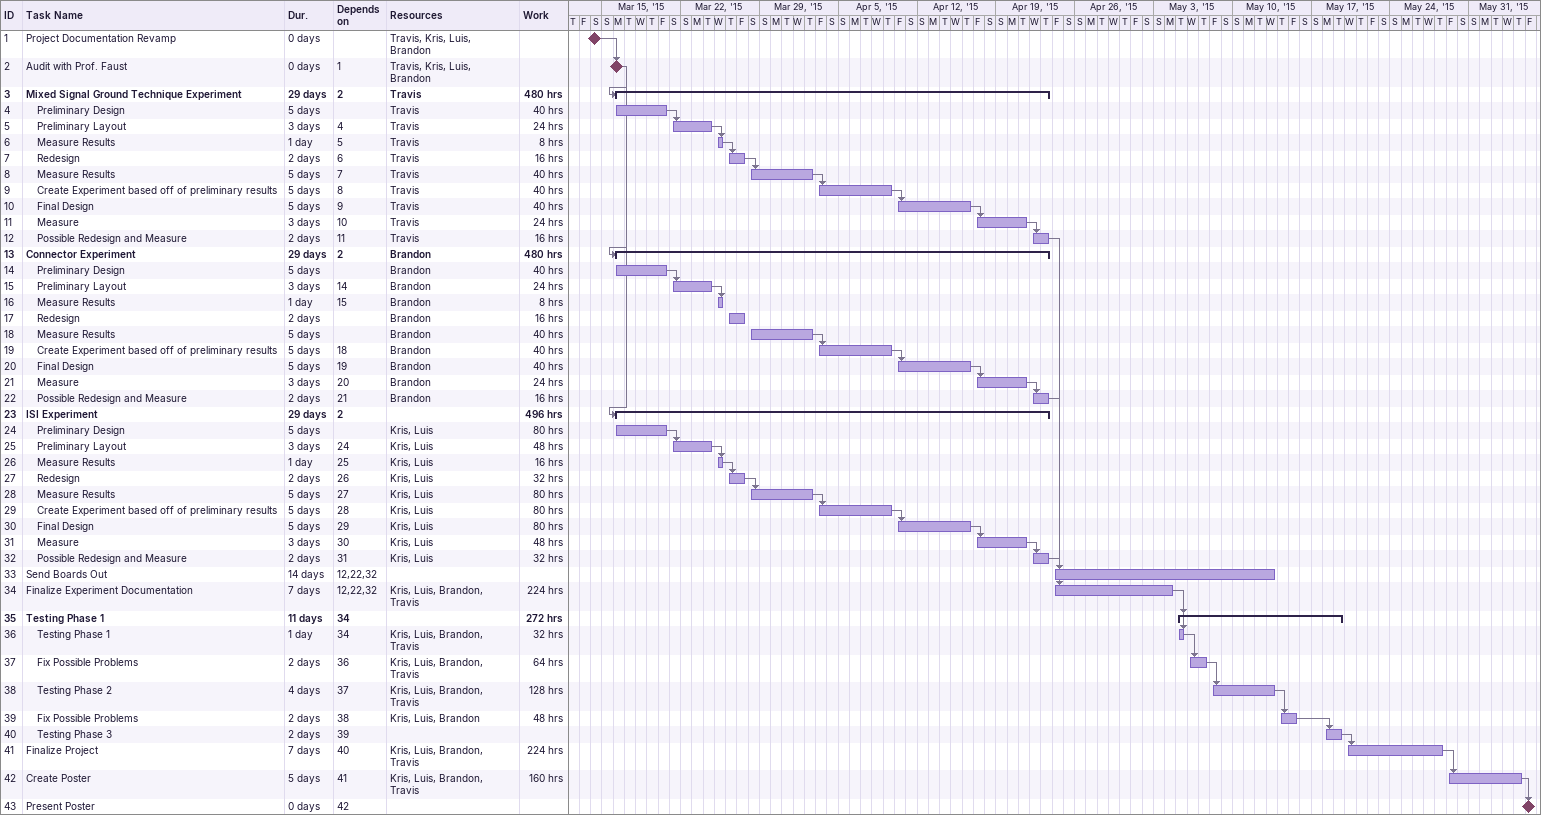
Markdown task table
| ID | Level | Task | Duration | Start | Finish | Predecessors | Resources | Work (h) |
|---|---|---|---|---|---|---|---|---|
| 1 | 1 | Project Documentation Revamp | 0d | 2015-03-14 | 2015-03-14 |  | Travis, Kris, Luis, Brandon |  |
| 2 | 1 | Audit with Prof. Faust | 0d | 2015-03-16 | 2015-03-16 | 1 | Travis, Kris, Luis, Brandon |  |
| 3 | 1 | **Mixed Signal Ground Technique Experiment** | 29d | 2015-03-16 | 2015-04-23 | 2 | Travis | 480 |
| 4 | 2 | Preliminary Design | 5d | 2015-03-16 | 2015-03-20 |  | Travis | 40 |
| 5 | 2 | Preliminary Layout | 3d | 2015-03-21 | 2015-03-24 | 4 | Travis | 24 |
| 6 | 2 | Measure Results | 1d | 2015-03-25 | 2015-03-25 | 5 | Travis | 8 |
| 7 | 2 | Redesign | 2d | 2015-03-26 | 2015-03-27 | 6 | Travis | 16 |
| 8 | 2 | Measure Results | 5d | 2015-03-28 | 2015-04-02 | 7 | Travis | 40 |
| 9 | 2 | Create Experiment based off of preliminary results | 5d | 2015-04-03 | 2015-04-09 | 8 | Travis | 40 |
| 10 | 2 | Final Design | 5d | 2015-04-10 | 2015-04-16 | 9 | Travis | 40 |
| 11 | 2 | Measure | 3d | 2015-04-17 | 2015-04-21 | 10 | Travis | 24 |
| 12 | 2 | Possible Redesign and Measure | 2d | 2015-04-22 | 2015-04-23 | 11 | Travis | 16 |
| 13 | 1 | **Connector Experiment** | 29d | 2015-03-16 | 2015-04-23 | 2 | Brandon | 480 |
| 14 | 2 | Preliminary Design | 5d | 2015-03-16 | 2015-03-20 |  | Brandon | 40 |
| 15 | 2 | Preliminary Layout | 3d | 2015-03-21 | 2015-03-24 | 14 | Brandon | 24 |
| 16 | 2 | Measure Results | 1d | 2015-03-25 | 2015-03-25 | 15 | Brandon | 8 |
| 17 | 2 | Redesign | 2d | 2015-03-26 | 2015-03-27 |  | Brandon | 16 |
| 18 | 2 | Measure Results | 5d | 2015-03-28 | 2015-04-02 |  | Brandon | 40 |
| 19 | 2 | Create Experiment based off of preliminary results | 5d | 2015-04-03 | 2015-04-09 | 18 | Brandon | 40 |
| 20 | 2 | Final Design | 5d | 2015-04-10 | 2015-04-16 | 19 | Brandon | 40 |
| 21 | 2 | Measure | 3d | 2015-04-17 | 2015-04-21 | 20 | Brandon | 24 |
| 22 | 2 | Possible Redesign and Measure | 2d | 2015-04-22 | 2015-04-23 | 21 | Brandon | 16 |
| 23 | 1 | **ISI Experiment** | 29d | 2015-03-16 | 2015-04-23 | 2 |  | 496 |
| 24 | 2 | Preliminary Design | 5d | 2015-03-16 | 2015-03-20 |  | Kris, Luis | 80 |
| 25 | 2 | Preliminary Layout | 3d | 2015-03-21 | 2015-03-24 | 24 | Kris, Luis | 48 |
| 26 | 2 | Measure Results | 1d | 2015-03-25 | 2015-03-25 | 25 | Kris, Luis | 16 |
| 27 | 2 | Redesign | 2d | 2015-03-26 | 2015-03-27 | 26 | Kris, Luis | 32 |
| 28 | 2 | Measure Results | 5d | 2015-03-28 | 2015-04-02 | 27 | Kris, Luis | 80 |
| 29 | 2 | Create Experiment based off of preliminary results | 5d | 2015-04-03 | 2015-04-09 | 28 | Kris, Luis | 80 |
| 30 | 2 | Final Design | 5d | 2015-04-10 | 2015-04-16 | 29 | Kris, Luis | 80 |
| 31 | 2 | Measure | 3d | 2015-04-17 | 2015-04-21 | 30 | Kris, Luis | 48 |
| 32 | 2 | Possible Redesign and Measure | 2d | 2015-04-22 | 2015-04-23 | 31 | Kris, Luis | 32 |
| 33 | 1 | Send Boards Out | 14d | 2015-04-24 | 2015-05-13 | 12, 22, 32 |  |  |
| 34 | 1 | Finalize Experiment Documentation | 7d | 2015-04-24 | 2015-05-04 | 12, 22, 32 | Kris, Luis, Brandon, Travis | 224 |
| 35 | 1 | **Testing Phase 1** | 11d | 2015-05-05 | 2015-05-19 | 34 |  | 272 |
| 36 | 2 | Testing Phase 1 | 1d | 2015-05-05 | 2015-05-05 | 34 | Kris, Luis, Brandon, Travis | 32 |
| 37 | 2 | Fix Possible Problems | 2d | 2015-05-06 | 2015-05-07 | 36 | Kris, Luis, Brandon, Travis | 64 |
| 38 | 2 | Testing Phase 2 | 4d | 2015-05-08 | 2015-05-13 | 37 | Kris, Luis, Brandon, Travis | 128 |
| 39 | 2 | Fix Possible Problems | 2d | 2015-05-14 | 2015-05-15 | 38 | Kris, Luis, Brandon | 48 |
| 40 | 2 | Testing Phase 3 | 2d | 2015-05-18 | 2015-05-19 | 39 |  |  |
| 41 | 1 | Finalize Project | 7d | 2015-05-20 | 2015-05-28 | 40 | Kris, Luis, Brandon, Travis | 224 |
| 42 | 1 | Create Poster | 5d | 2015-05-29 | 2015-06-04 | 41 | Kris, Luis, Brandon, Travis | 160 |
| 43 | 1 | Present Poster | 0d | 2015-06-05 | 2015-06-05 | 42 |  |  |
